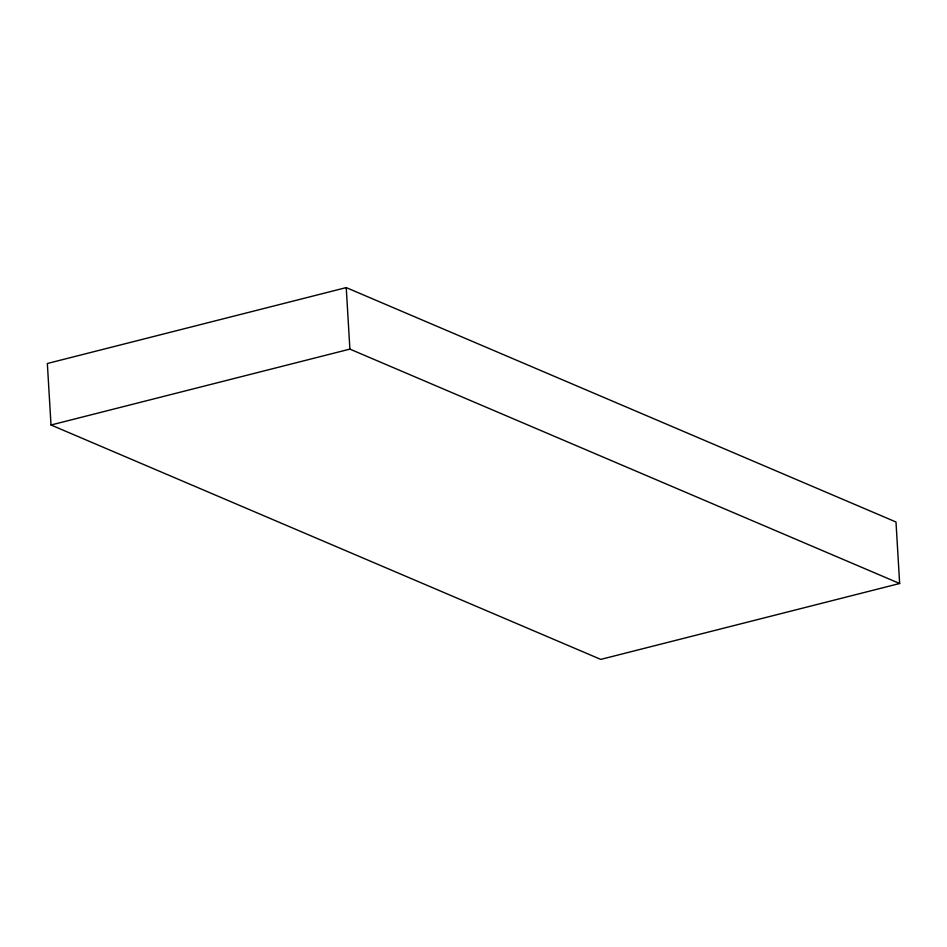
<?xml version="1.0" encoding="UTF-8"?>
<svg xmlns="http://www.w3.org/2000/svg" width="947" height="947" viewBox="0 0 947 947"><rect width="100%" height="100%" fill="white"/><g stroke="black" fill="none" stroke-linecap="round" stroke-linejoin="round"><path stroke-width="1.42" d="M346.235 287.604L47.35 363.494L51.008 425.002L600.765 659.396L899.65 583.506L895.992 521.998L346.235 287.604L349.893 349.112L899.65 583.506M51.008 425.002L349.893 349.112"/></g></svg>
